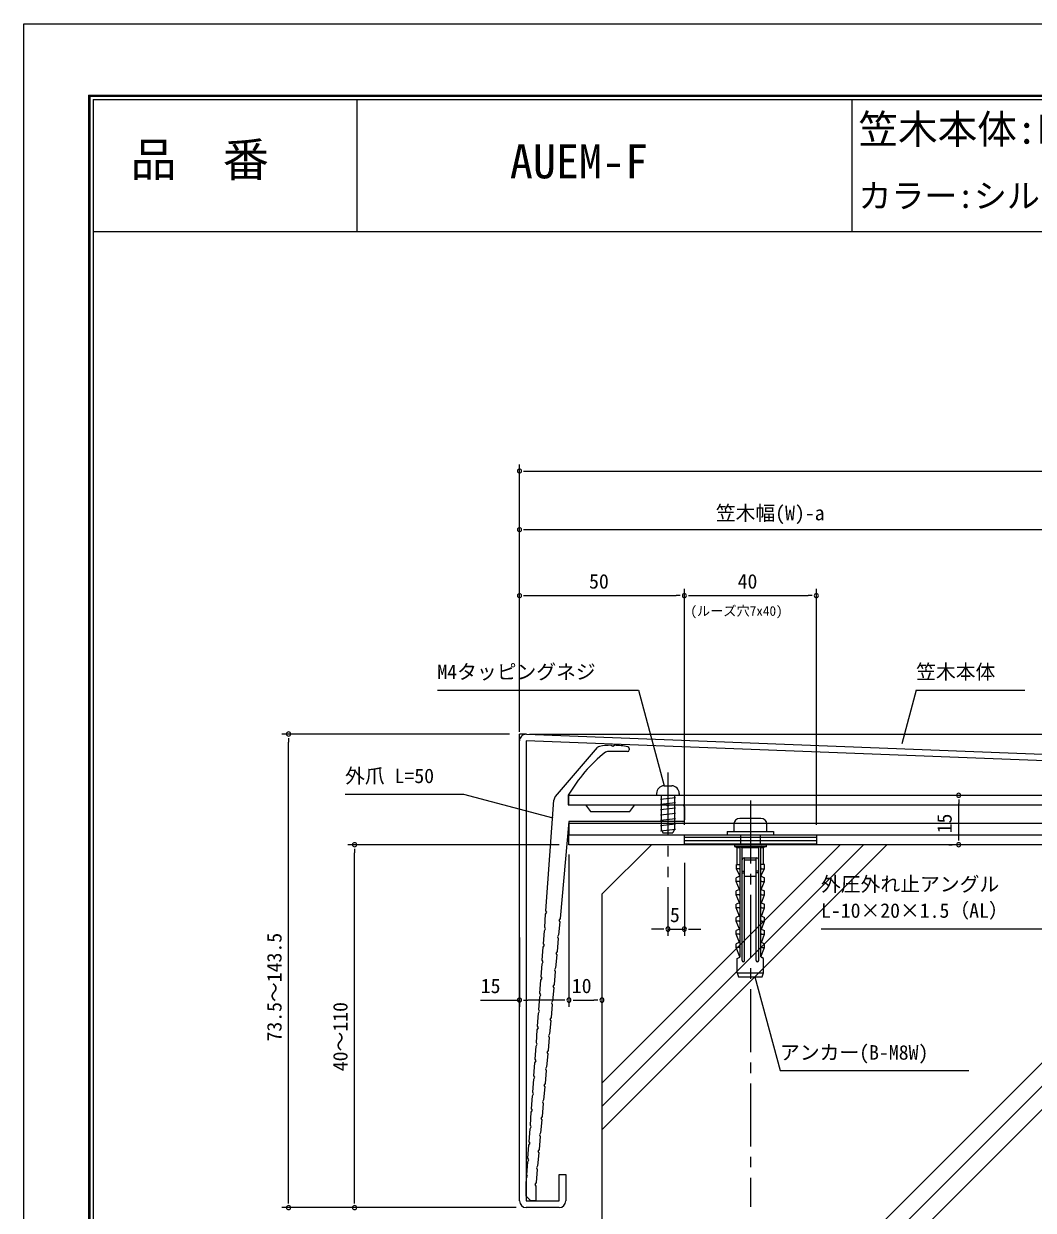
# Model space of a CAD drawing. Units: millimetres on the paper. Extents: x -420 to 420, y -297 to 297.
# Drawn here: x -420 to -114, y -62.6 to 297 of the extents above; entities that cross this region are included whole.
import ezdxf
from ezdxf.enums import TextEntityAlignment as Align

# ---------------------------------------------------------------- set-up
doc = ezdxf.new("R2010")
doc.units = ezdxf.units.MM
doc.linetypes.add('USER1', pattern=[28.575, 19.05, -3.175, 3.175, -3.175])
for name, color, linetype, lineweight in [('0-0_0', 7, 'Continuous', 9), ('0-1_1-1図枠', 3, 'Continuous', 18), ('0-3_2-1寸法', 7, 'Continuous', 9), ('0-4_Defpoints', 7, 'Continuous', 9), ('0-5_5-1実寸型', 1, 'Continuous', 18), ('0-8_5-5中心線', 6, 'USER1', 18), ('0-9_4-1アルミ型', 7, 'Continuous', 18), ('0-A_1-4文字', 7, 'Continuous', 9), ('0-C_5-3図補助', 7, 'Continuous', 9), ('0-D_4-3アンカー', 2, 'Continuous', 18), ('0-E_5-1躯体', 9, 'Continuous', 18)]:
    doc.layers.add(name, color=color, linetype=linetype, lineweight=lineweight)
doc.layers.add('0-2_1-2図名', color=7, linetype='Continuous')
doc.styles.add('ＭＳ ゴシック', font='')
doc.styles.get('ＭＳ ゴシック').set_extended_font_data('MS Gothic')

msp = doc.modelspace()

# ---------------------------------------------------------------- linework, layer by layer
at = {"layer": '0-0_0'}
for p, q in [((-268.484, 161.463), (-267.234, 161.463)), ((-268.484, 143.713), (-267.234, 143.713)), ((-268.484, 123.713), (-267.234, 123.713)), ((-221.005, 123.713), (-222.255, 123.713)), ((-218.505, 123.713), (-217.255, 123.713)), ((-181.005, 123.713), (-182.255, 123.713)), ((-339.734, 80.508), (-339.734, 79.258)), ((-136.623, 61.963), (-136.623, 60.713)), ((-136.623, 49.463), (-136.623, 50.713)), ((-319.734, 46.963), (-319.734, 45.713)), ((-226.005, 22.645), (-227.255, 22.645)), ((-218.505, 22.645), (-217.255, 22.645)), ((-268.484, 1.127), (-267.234, 1.127)), ((-256.005, 1.127), (-257.255, 1.127)), ((-253.505, 1.127), (-252.255, 1.127)), ((-246.005, 1.127), (-247.255, 1.127)), ((-339.734, -60.492), (-339.734, -59.242)), ((-319.734, -60.492), (-319.734, -59.242))]:
    msp.add_line(p, q, dxfattribs=at)
for centre, start, end in [((-269.734, 161.463), 0, 180), ((-269.734, 161.463), 180, 0), ((-269.734, 143.713), 0, 180), ((-269.734, 143.713), 180, 0), ((-269.734, 123.713), 0, 180), ((-269.734, 123.713), 180, 0), ((-219.755, 123.713), 0, 180), ((-219.755, 123.713), 0, 180), ((-219.755, 123.713), 180, 0), ((-219.755, 123.713), 180, 0), ((-179.755, 123.713), 0, 180), ((-179.755, 123.713), 180, 0), ((-339.734, 81.758), 90, 270), ((-339.734, 81.758), 270, 90), ((-136.623, 63.213), 90, 270), ((-136.623, 63.213), 270, 90), ((-319.734, 48.213), 90, 270), ((-319.734, 48.213), 270, 90), ((-136.623, 48.213), 90, 270), ((-136.623, 48.213), 270, 90), ((-224.755, 22.645), 0, 180), ((-224.755, 22.645), 180, 0), ((-219.755, 22.645), 0, 180), ((-219.755, 22.645), 180, 0), ((-269.734, 1.127), 0, 180), ((-269.734, 1.127), 180, 0), ((-254.755, 1.127), 0, 180), ((-254.755, 1.127), 0, 180), ((-254.755, 1.127), 180, 0), ((-254.755, 1.127), 180, 0), ((-244.755, 1.127), 0, 180), ((-244.755, 1.127), 180, 0), ((-339.734, -61.742), 90, 270), ((-339.734, -61.742), 270, 90), ((-319.734, -61.742), 90, 270), ((-319.734, -61.742), 270, 90)]:
    msp.add_arc(centre, 0.625, start, end, dxfattribs=at)
at = {"layer": '0-1_1-1図枠'}
for p, q in [((-400.005, 275.008), (-400.005, -274.992)), ((-400.005, 275.008), (399.995, 275.008)), ((-399.005, 274.008), (-399.005, -273.992)), ((-399.005, 274.008), (398.995, 274.008)), ((-319.005, 274.008), (-319.005, 234.008)), ((-169.005, 274.008), (-169.005, 234.008)), ((-169.005, 274.008), (-169.005, 234.008)), ((-399.005, 234.008), (398.995, 234.008))]:
    msp.add_line(p, q, dxfattribs=at)
at = {"layer": '0-3_2-1寸法'}
for p, q in [((-269.734, 82.464), (-269.734, 163.463)), ((-267.234, 161.463), (77.766, 161.463)), ((-269.734, 82.464), (-269.734, 145.713)), ((-267.234, 143.713), (-110.255, 143.713)), ((-269.734, 82.464), (-269.734, 125.713)), ((-267.234, 123.713), (-222.255, 123.713)), ((-219.755, 54.213), (-219.755, 125.713)), ((-219.755, 54.213), (-219.755, 125.713)), ((-217.255, 123.713), (-182.255, 123.713)), ((-179.755, 54.213), (-179.755, 125.713)), ((-149.52, 95.095), (-153.884, 78.81)), ((-149.52, 95.095), (-116.604, 95.095)), ((-272.734, 81.758), (-341.734, 81.758)), ((-339.734, -59.242), (-339.734, 79.258)), ((-322.599, 63.569), (-286.683, 63.569)), ((-286.683, 63.569), (-259.644, 56.324)), ((-139.623, 63.213), (-138.623, 63.213)), ((-136.623, 50.713), (-136.623, 60.713)), ((-257.755, 48.213), (-321.734, 48.213)), ((-139.623, 48.213), (-138.623, 48.213)), ((-319.734, -59.242), (-319.734, 45.713)), ((-254.755, 45.213), (-254.755, -0.873)), ((-254.755, 45.213), (-254.755, -0.873)), ((-219.755, 42.758), (-219.755, 20.645)), ((-224.755, 35.38), (-224.755, 20.645)), ((-244.755, 30.213), (-244.755, -0.873)), ((-227.255, 22.645), (-229.755, 22.645)), ((-224.755, 22.645), (-219.755, 22.645)), ((-217.255, 22.645), (-214.755, 22.645)), ((-178.305, 22.76), (-107.698, 22.76)), ((-269.734, 20.127), (-269.734, -0.873)), ((-198.395, 8.213), (-190.771, -20.24)), ((-281.531, 1.127), (-269.734, 1.127)), ((-257.255, 1.127), (-267.234, 1.127)), ((-252.255, 1.127), (-247.255, 1.127)), ((-190.771, -20.24), (-133.567, -20.24)), ((-270.734, -61.742), (-341.734, -61.742)), ((-270.734, -61.742), (-321.734, -61.742))]:
    msp.add_line(p, q, dxfattribs=at)
msp.add_lwpolyline([(-294.634, 95.095), (-233.718, 95.095), (-225.94, 66.07)], dxfattribs=at)
at = {"layer": '0-4_Defpoints'}
for p, q in [((-400.405, 275.408), (-400.405, -275.392)), ((-400.405, 275.408), (400.395, 275.408)), ((-400.405, 275.408), (-400.405, -275.392)), ((-400.405, 275.408), (400.395, 275.408)), ((-269.734, 79.679), (-269.734, 81.758)), ((-267.657, 81.678), (-269.734, 81.758))]:
    msp.add_line(p, q, dxfattribs=at)
msp.add_lwpolyline([(-420.005, -296.992), (-420.005, 297.008), (419.995, 297.008), (419.995, -296.992)], close=True, dxfattribs=at)
at = {"layer": '0-5_5-1実寸型'}
for p, q in [((-258.824, 62.859), (-246.086, 77.668)), ((-236.955, 76.458), (-243.077, 76.458)), ((-236.455, 77.406), (-236.455, 76.958)), ((-219.755, 59.758), (-219.755, 55.758)), ((-179.755, 50.377), (-219.755, 50.377)), ((-179.755, 49.377), (-219.755, 49.377)), ((-179.755, 48.377), (-219.755, 48.377))]:
    msp.add_line(p, q, dxfattribs=at)
for points in [[(-241.965, 78.352), (-241.455, 78.058), (-240.945, 78.352)], [(-265.076, -17.838), (-264.732, -17.242), (-264.999, -16.779), (-264.713, -12.838), (-264.369, -12.242), (-264.636, -11.779), (-264.35, -7.838), (-264.006, -7.242), (-264.273, -6.779), (-263.987, -2.838), (-263.643, -2.242), (-263.911, -1.779), (-263.624, 2.162), (-263.28, 2.758), (-263.548, 3.221), (-263.262, 7.162), (-262.917, 7.758), (-263.185, 8.221), (-262.899, 12.162), (-262.555, 12.758), (-262.822, 13.221), (-262.536, 17.162), (-262.192, 17.758), (-262.459, 18.221), (-262.173, 22.162), (-261.829, 22.758), (-262.096, 23.221), (-261.81, 27.162), (-261.466, 27.758), (-261.733, 28.221), (-259.303, 61.699)], [(-254.955, 63.258), (-254.955, 60.258), (-249.755, 60.258), (-248.255, 58.258), (-236.255, 58.258), (-234.755, 60.258), (-225.275, 60.258), (-224.755, 59.958), (-224.235, 60.258), (-220.255, 60.258)], [(65.266, 60.213), (-254.755, 60.213), (-254.755, 63.213), (65.266, 63.213)], [(-220.255, 55.258), (-254.755, 55.258), (-257.426, 25.877), (-257.784, 25.258), (-257.523, 24.807), (-257.881, 20.877), (-258.238, 20.258), (-257.978, 19.807), (-258.335, 15.877), (-258.693, 15.258), (-258.432, 14.807), (-258.79, 10.877), (-259.147, 10.258), (-258.887, 9.807), (-259.244, 5.877), (-259.602, 5.258), (-259.341, 4.807), (-259.699, 0.877), (-260.056, 0.258), (-259.796, -0.193), (-260.153, -4.123), (-260.511, -4.742), (-260.251, -5.193), (-260.608, -9.123), (-260.965, -9.742), (-260.705, -10.193), (-261.062, -14.123), (-261.42, -14.742), (-261.16, -15.193), (-261.517, -19.123), (-261.874, -19.742), (-261.614, -20.193), (-261.971, -24.123), (-262.329, -24.742), (-262.069, -25.193), (-262.426, -29.123), (-262.784, -29.742), (-262.523, -30.193), (-262.881, -34.123), (-263.238, -34.742)], [(65.266, 48.213), (-254.755, 48.213), (-254.755, 51.213), (65.266, 51.213)], [(-263.238, -34.742), (-262.978, -35.193), (-263.335, -39.123), (-263.693, -39.742), (-263.432, -40.193), (-263.79, -44.123), (-264.147, -44.742), (-263.887, -45.193), (-264.244, -49.123), (-264.602, -49.742), (-264.341, -50.193), (-264.699, -54.123), (-265.056, -54.742), (-264.755, -55.264), (-264.755, -59.742), (-266.255, -59.742), (-267.755, -58.242), (-267.755, -54.742), (-267.617, -52.838), (-267.273, -52.242), (-267.54, -51.779), (-267.254, -47.838), (-266.91, -47.242), (-267.177, -46.779), (-266.891, -42.838), (-266.547, -42.242), (-266.814, -41.779), (-266.528, -37.838), (-266.184, -37.242), (-266.451, -36.779), (-266.165, -32.838), (-265.821, -32.242), (-266.088, -31.779), (-265.802, -27.838), (-265.458, -27.242), (-265.725, -26.779), (-265.439, -22.838), (-265.095, -22.242), (-265.362, -21.779), (-265.076, -17.838)]]:
    msp.add_lwpolyline(points, dxfattribs=at)
msp.add_lwpolyline([(-219.755, 51.213), (-179.755, 51.213), (-179.755, 48.213), (-219.755, 48.213)], close=True, dxfattribs=at)
for centre, radius, start, end in [((-214.252, 39.34), 47.21, 128.59271, 149.56077), ((-245.328, 77.016), 1, 100.09351, 139.3), ((-241.455, 55.258), 23.1, 91.26475, 100.09351), ((-243.077, 75.458), 1, 90, 128.59271), ((-241.455, 55.258), 23.1, 78.51479, 88.73525), ((-236.955, 76.958), 0.5, 270, 0), ((-236.955, 77.406), 0.5, 360, 78.51479), ((-257.308, 61.555), 2, 139.3, 175.84832), ((-220.255, 59.758), 0.5, 0, 90), ((-220.255, 55.758), 0.5, 270, 0)]:
    msp.add_arc(centre, radius, start, end, dxfattribs=at)
at = {"layer": '0-8_5-5中心線'}
for p, q in [((-224.755, 70.062), (-224.755, 38.38)), ((-199.755, 61.583), (-199.748, -61.498))]:
    msp.add_line(p, q, dxfattribs=at)
at = {"layer": '0-9_4-1アルミ型'}
for p, q in [((-269.734, -59.742), (-269.734, 79.679)), ((-267.657, 81.678), (78.343, 68.332)), ((-257.734, -61.742), (-267.734, -61.742))]:
    msp.add_line(p, q, dxfattribs=at)
msp.add_lwpolyline([(78.266, -61.742), (68.266, -61.742), (68.266, -59.742), (78.266, -59.742), (78.266, 66.334), (-267.734, 79.68), (-267.734, -59.742), (-257.734, -59.742), (-257.734, -51.742), (-255.734, -51.742), (-255.734, -59.742)], dxfattribs=at)
for centre, start, end in [((-267.734, 79.679), 87.79111, 180), ((-267.734, -59.742), 180, 270), ((-257.734, -59.742), 270, 0)]:
    msp.add_arc(centre, 2, start, end, dxfattribs=at)
at = {"layer": '0-A_1-4文字'}
msp.add_line((-266.734, 81.758), (129.049, 81.758), dxfattribs=at)
at = {"layer": '0-C_5-3図補助'}
for p, q in [((-254.755, 54.713), (65.266, 54.713)), ((-254.755, 54.713), (-254.755, 51.213)), ((-244.755, -38.148), (-158.395, 48.213)), ((-244.755, -31.077), (-165.466, 48.213)), ((-244.755, -24.005), (-172.537, 48.213)), ((-244.755, -151.285), (-45.258, 48.213)), ((-238.186, -151.787), (-38.186, 48.213)), ((-231.115, -151.787), (-31.115, 48.213))]:
    msp.add_line(p, q, dxfattribs=at)
at = {"layer": '0-D_4-3アンカー'}
for p, q in [((-225.898, 66.07), (-223.612, 66.07)), ((-228.184, 63.784), (-228.184, 63.441)), ((-227.955, 63.213), (-221.555, 63.213)), ((-227.041, 61.998), (-222.469, 62.534)), ((-227.041, 61.998), (-222.469, 62.534)), ((-226.755, 63.213), (-226.755, 52.927)), ((-222.755, 63.213), (-222.755, 52.927)), ((-221.326, 63.784), (-221.326, 63.441)), ((-227.041, 60.493), (-222.469, 61.029)), ((-227.041, 60.493), (-222.469, 61.029)), ((-227.041, 58.882), (-222.469, 59.418)), ((-227.041, 58.882), (-222.469, 59.418)), ((-227.041, 57.271), (-222.469, 57.807)), ((-227.041, 57.271), (-222.469, 57.807)), ((-227.041, 55.66), (-222.469, 56.196)), ((-227.041, 55.66), (-222.469, 56.196)), ((-227.041, 54.049), (-222.469, 54.585)), ((-227.041, 54.049), (-222.469, 54.585)), ((-204.755, 54.413), (-204.755, 52.213)), ((-196.555, 56.213), (-202.955, 56.213)), ((-194.755, 52.213), (-194.755, 54.413)), ((-227.041, 52.438), (-222.469, 52.974)), ((-227.041, 52.438), (-222.469, 52.974)), ((-226.755, 52.927), (-226.282, 51.784)), ((-226.282, 51.784), (-223.228, 51.784)), ((-222.755, 52.927), (-223.228, 51.784)), ((-206.755, 52.213), (-192.755, 52.213)), ((-202.755, 51.213), (-202.755, 48.213)), ((-196.755, 51.213), (-196.755, 48.213)), ((-192.755, 52.213), (-192.755, 51.213)), ((-204.605, 48.213), (-194.89, 48.213)), ((-204.605, 48.213), (-204.605, 47.713)), ((-204.605, 47.713), (-194.89, 47.713)), ((-204.605, 47.713), (-203.748, 47.356)), ((-203.748, 47.356), (-202.898, 47.356)), ((-203.748, 42.213), (-203.748, 47.356)), ((-203.148, 47.713), (-202.898, 47.356)), ((-203.148, 47.713), (-202.248, 47.356)), ((-202.898, 14.447), (-202.898, 47.356)), ((-202.248, 47.356), (-197.248, 47.356)), ((-202.248, 13.088), (-202.248, 47.356)), ((-196.348, 47.713), (-197.248, 47.356)), ((-197.248, 13.088), (-197.248, 47.356)), ((-196.348, 47.713), (-196.598, 47.356)), ((-196.598, 14.447), (-196.598, 47.356)), ((-196.598, 47.356), (-195.748, 47.356)), ((-194.89, 47.713), (-195.748, 47.356)), ((-195.748, 42.213), (-195.748, 47.356)), ((-194.89, 47.713), (-194.89, 48.213)), ((-201.676, 44.213), (-197.819, 44.213)), ((-201.498, 13.088), (-201.498, 44.213)), ((-201.498, 43.641), (-197.998, 43.641)), ((-197.998, 13.088), (-197.998, 44.213)), ((-203.198, 40.874), (-203.998, 40.874)), ((-202.953, 38.779), (-203.998, 40.874)), ((-202.248, 40.213), (-201.498, 40.213)), ((-202.248, 39.713), (-201.498, 39.713)), ((-197.248, 40.213), (-197.998, 40.213)), ((-197.248, 39.713), (-197.998, 39.713)), ((-196.542, 38.779), (-195.498, 40.874)), ((-196.298, 40.874), (-195.498, 40.874)), ((-203.213, 38.543), (-204.048, 38.213)), ((-204.048, 37.07), (-204.048, 38.213)), ((-203.198, 37.07), (-204.048, 37.07)), ((-203.052, 34.647), (-204.048, 37.07)), ((-201.498, 38.641), (-197.998, 38.641)), ((-196.443, 34.647), (-195.448, 37.07)), ((-196.298, 37.07), (-195.448, 37.07)), ((-196.282, 38.543), (-195.448, 38.213)), ((-195.448, 37.07), (-195.448, 38.213)), ((-203.213, 34.543), (-204.048, 34.213)), ((-204.048, 33.07), (-204.048, 34.213)), ((-203.198, 33.07), (-204.048, 33.07)), ((-203.094, 30.611), (-204.048, 33.07)), ((-196.401, 30.611), (-195.448, 33.07)), ((-196.298, 33.07), (-195.448, 33.07)), ((-196.282, 34.543), (-195.448, 34.213)), ((-195.448, 33.07), (-195.448, 34.213)), ((-203.213, 30.543), (-204.048, 30.213)), ((-204.048, 29.07), (-204.048, 30.213)), ((-203.198, 29.07), (-204.048, 29.07)), ((-203.094, 26.611), (-204.048, 29.07)), ((-196.401, 26.611), (-195.448, 29.07)), ((-196.298, 29.07), (-195.448, 29.07)), ((-196.282, 30.543), (-195.448, 30.213)), ((-195.448, 29.07), (-195.448, 30.213)), ((-203.213, 26.543), (-204.048, 26.213)), ((-204.048, 25.07), (-204.048, 26.213)), ((-196.282, 26.543), (-195.448, 26.213)), ((-195.448, 25.07), (-195.448, 26.213)), ((-203.198, 25.07), (-204.048, 25.07)), ((-203.094, 22.611), (-204.048, 25.07)), ((-203.213, 22.543), (-204.048, 22.213)), ((-204.048, 21.07), (-204.048, 22.213)), ((-196.401, 22.611), (-195.448, 25.07)), ((-196.298, 25.07), (-195.448, 25.07)), ((-196.282, 22.543), (-195.448, 22.213)), ((-195.448, 21.07), (-195.448, 22.213)), ((-203.198, 21.07), (-204.048, 21.07)), ((-203.094, 18.611), (-204.048, 21.07)), ((-203.213, 18.543), (-204.048, 18.213)), ((-204.048, 17.07), (-204.048, 18.213)), ((-196.401, 18.611), (-195.448, 21.07)), ((-196.298, 21.07), (-195.448, 21.07)), ((-196.282, 18.543), (-195.448, 18.213)), ((-195.448, 17.07), (-195.448, 18.213)), ((-203.198, 17.07), (-204.048, 17.07)), ((-202.947, 14.231), (-204.048, 17.07)), ((-196.548, 14.231), (-195.448, 17.07)), ((-196.298, 17.07), (-195.448, 17.07)), ((-203.748, 13.713), (-203.174, 14)), ((-203.748, 9.356), (-203.748, 13.713)), ((-195.748, 13.713), (-196.321, 14)), ((-195.748, 9.356), (-195.748, 13.713)), ((-203.748, 9.356), (-195.748, 9.356)), ((-203.748, 9.356), (-203.355, 8.213)), ((-203.355, 8.213), (-196.14, 8.213)), ((-196.14, 8.213), (-195.748, 9.356))]:
    msp.add_line(p, q, dxfattribs=at)
for points in [[(-206.755, 52.213), (-206.755, 51.213), (-192.755, 51.213)], [(-203.998, 40.874), (-203.998, 42.213), (-202.898, 42.213)], [(-195.498, 40.874), (-195.498, 42.213), (-196.598, 42.213)]]:
    msp.add_lwpolyline(points, dxfattribs=at)
for centre, radius, start, end in [((-225.898, 63.784), 2.286, 90, 180), ((-223.612, 63.784), 2.286, 0, 90), ((-227.955, 63.441), 0.229, 180, 270), ((-221.555, 63.441), 0.229, 270, 0), ((-202.955, 54.413), 1.8, 90, 180), ((-196.555, 54.413), 1.8, 0, 90), ((-201.676, 43.641), 0.571, 90, 180), ((-197.819, 43.641), 0.571, 0, 90), ((-203.198, 41.174), 0.3, 270, 0), ((-196.298, 41.174), 0.3, 180, 270), ((-203.398, 39.008), 0.5, 291.60553, 0), ((-203.198, 37.37), 0.3, 270, 0), ((-196.098, 39.008), 0.5, 180, 248.39447), ((-196.298, 37.37), 0.3, 180, 270), ((-203.398, 35.008), 0.5, 291.60553, 0), ((-203.198, 33.37), 0.3, 270, 0), ((-196.098, 35.008), 0.5, 180, 248.39447), ((-196.298, 33.37), 0.3, 180, 270), ((-203.398, 31.008), 0.5, 291.60553, 0), ((-203.198, 29.37), 0.3, 270, 0), ((-196.098, 31.008), 0.5, 180, 248.39447), ((-196.298, 29.37), 0.3, 180, 270), ((-203.398, 27.008), 0.5, 291.60553, 0), ((-203.198, 25.37), 0.3, 270, 0), ((-196.098, 27.008), 0.5, 180, 248.39447), ((-196.298, 25.37), 0.3, 180, 270), ((-203.398, 23.008), 0.5, 291.60553, 0), ((-196.098, 23.008), 0.5, 180, 248.39447), ((-203.398, 19.008), 0.5, 291.60553, 0), ((-203.198, 21.37), 0.3, 270, 0), ((-196.298, 21.37), 0.3, 180, 270), ((-196.098, 19.008), 0.5, 180, 248.39447), ((-203.198, 17.37), 0.3, 270, 0), ((-203.398, 14.447), 0.5, 296.56505, 0), ((-196.298, 17.37), 0.3, 180, 270), ((-196.098, 14.447), 0.5, 180, 243.43495), ((-201.873, 13.088), 0.375, 180, 0), ((-197.623, 13.088), 0.375, 180, 0)]:
    msp.add_arc(centre, radius, start, end, dxfattribs=at)
at = {"layer": '0-E_5-1躯体'}
for q in [(-229.755, 48.213), (-244.755, -151.787)]:
    msp.add_line((-244.755, 33.213), q, dxfattribs=at)

# ---------------------------------------------------------------- texts
at = {"layer": '0-2_1-2図名', "style": 'ＭＳ ゴシック'}
for s, p in [('品\u3000番', (-387.667, 247.648)), ('AUEM-F', (-272.667, 247.079))]:
    msp.add_text(s, height=10.26, dxfattribs=at).set_placement(p, align=Align.BOTTOM_LEFT)
at = {"layer": '0-3_2-1寸法', "style": 'ＭＳ ゴシック'}
for s, height, p in [('笠木幅(W)-a', 4.399, (-210.232, 145.213)), ('50', 4.399, (-248.658, 124.513)), ('40', 4.399, (-203.623, 124.513)), ('(ルーズ穴7x40)', 2.933, (-217.948, 116.713)), ('M4タッピングネジ', 4.399, (-294.634, 97.095)), ('笠木本体', 4.399, (-149.52, 97.095)), ('外爪 L=50', 4.399, (-322.599, 65.569)), ('外圧外れ止アングル', 4.399, (-178.348, 32.76)), ('5', 4.399, (-224.143, 23.445)), ('L-10×20×1.5（AL）', 4.399, (-178.348, 24.76)), ('15', 4.399, (-281.492, 1.927)), ('10', 4.399, (-253.882, 1.927)), ('アンカー(B-M8W)', 4.399, (-190.771, -18.24))]:
    msp.add_text(s, height=height, dxfattribs=at).set_placement(p, align=Align.BOTTOM_LEFT)
for s, p in [('15', (-137.423, 51.662)), ('73.5～143.5', (-340.534, -11.418)), ('40～110', (-320.534, -20.424))]:
    msp.add_text(s, height=4.399, rotation=90, dxfattribs=at).set_placement(p, align=Align.BOTTOM_LEFT)
at = {"layer": '0-A_1-4文字', "style": 'ＭＳ ゴシック'}
for s, height, p in [('笠木本体:L=2000 t=2.0', 8.798, (-167.005, 258.008)), ('カラー:シルバー(受注生産:ステンカラー、アンバー、ブラック)', 7.331, (-167.005, 239.008))]:
    msp.add_text(s, height=height, dxfattribs=at).set_placement(p, align=Align.BOTTOM_LEFT)

doc.saveas('drawing.dxf')
